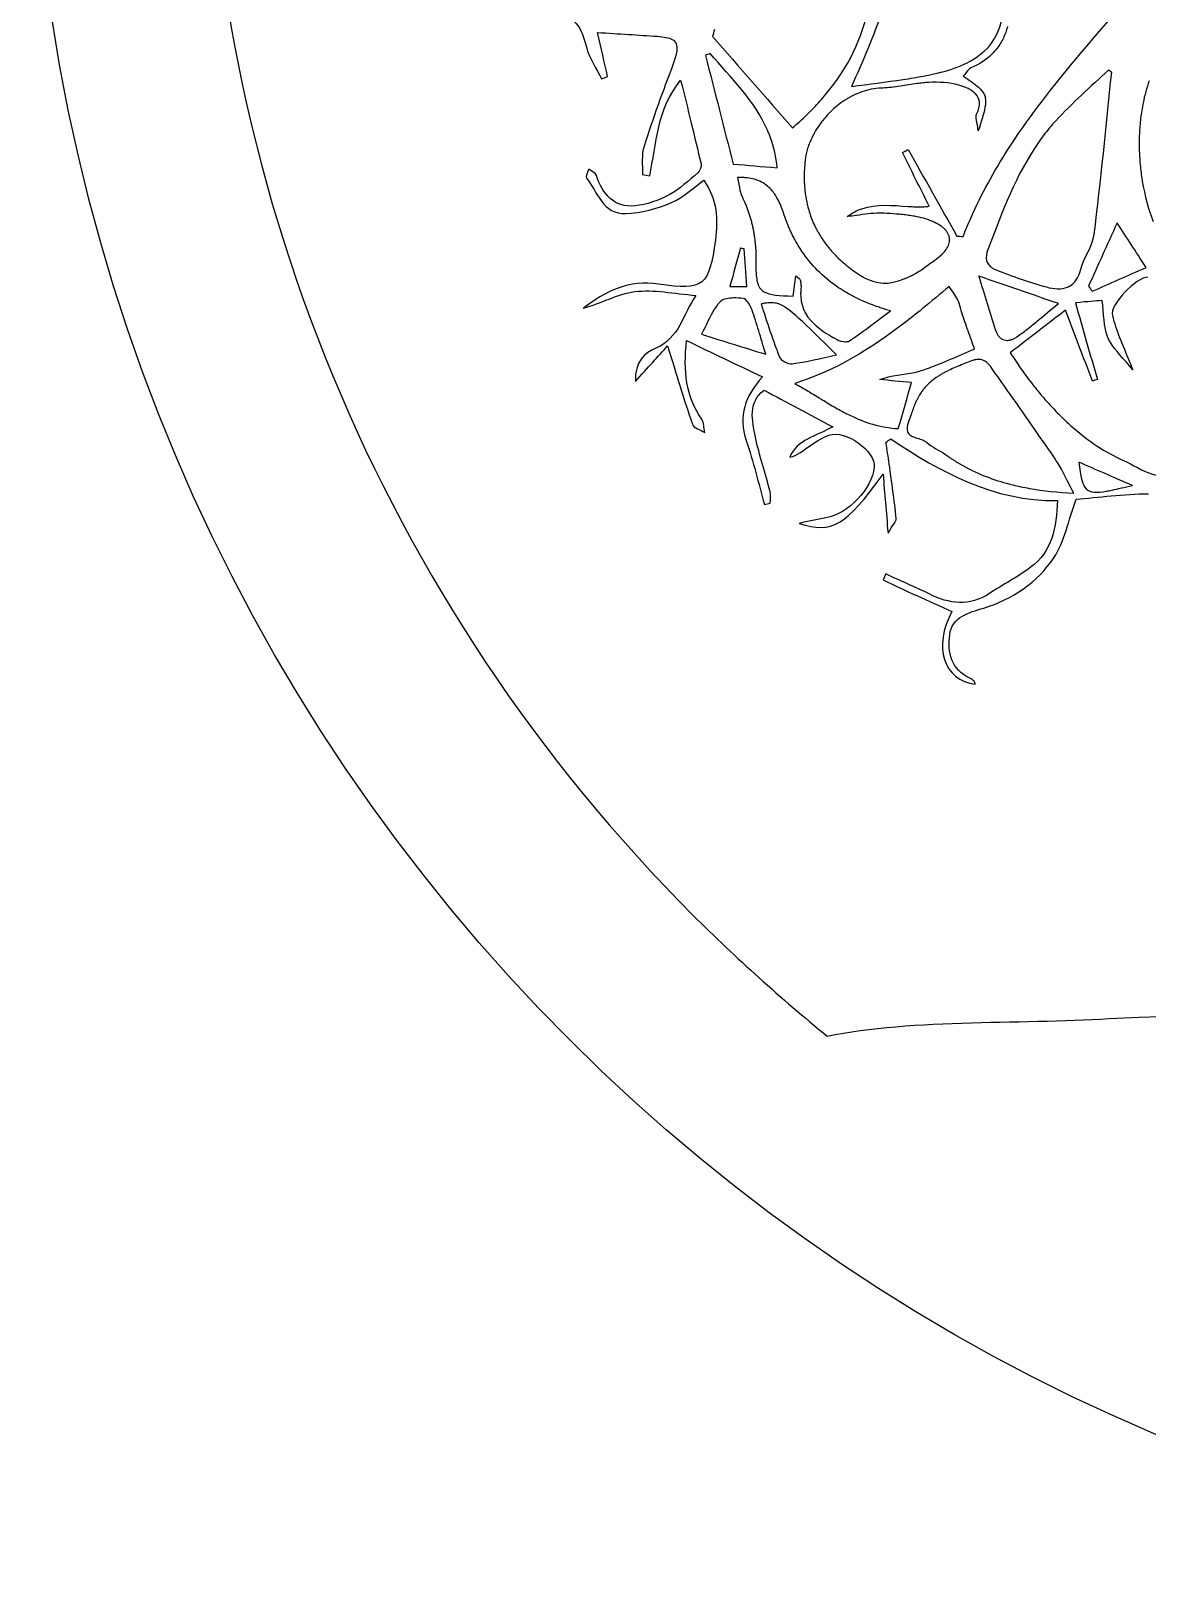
# Model space of a CAD drawing. Extents: x 0 to 430, y 0 to 430.
# Drawn here: x 0.1 to 130.6, y 0.1 to 180.9 of the extents above; entities that cross this region are included whole.
import ezdxf

# ---------------------------------------------------------------- set-up
doc = ezdxf.new("R2010")
doc.units = 0
doc.layers.add('Calque_1', color=7, linetype='CONTINUOUS')

msp = doc.modelspace()

# ---------------------------------------------------------------- linework, layer by layer
at = {"layer": 'Calque_1', "color": 7}
for points in [[(79.81391, 180.30995), (79.81391, 180.30943)], [(78.98605, 178.07966), (78.98605, 178.07915)], [(109.12265, 175.67662), (109.12265, 175.6761)], [(109.06213, 174.47072), (109.06161, 174.47072), (109.06161, 174.47124)], [(109.79129, 174.15498), (109.79077, 174.15498)], [(111.47755, 173.69276), (111.47755, 173.69224)], [(91.61422, 171.93578), (91.61422, 171.9363)], [(92.36198, 172.73625), (92.36198, 172.73677)], [(95.03508, 172.69104), (95.03457, 172.69104)], [(95.78387, 173.15872), (95.78335, 173.15872)], [(111.66048, 173.26385), (111.66048, 173.26333)], [(90.01173, 170.38136), (90.01225, 170.38136)], [(119.92774, 170.44499), (119.92722, 170.44447)], [(129.97157, 171.64591), (129.97157, 171.64539)], [(86.42384, 168.90451), (86.42384, 168.90503)], [(114.32955, 167.07537), (114.33007, 167.07588)], [(83.34497, 163.8123), (83.34463, 163.81225)], [(83.34463, 163.81225), (83.34463, 163.80925)], [(99.3315, 159.65107), (99.33098, 159.65107)], [(99.86532, 159.63657), (99.8648, 159.63657)], [(101.29314, 159.54357), (101.29262, 159.54357)], [(102.01144, 159.48047), (102.01092, 159.48047)], [(103.43254, 159.28567), (103.43203, 159.28567)], [(103.91985, 160.39576), (103.92037, 160.39576)], [(106.33521, 158.26091), (106.33469, 158.26091)], [(127.10062, 158.52527), (127.10062, 158.52427)], [(94.55245, 154.35574), (94.55297, 154.35574)], [(89.24977, 149.9654), (89.55363, 152.33734)], [(95.63611, 153.41057), (95.63663, 153.41057)], [(96.14047, 153.02145), (96.14099, 153.02145)], [(97.55227, 152.11194), (97.55279, 152.11194)], [(103.31057, 152.49175), (103.31109, 152.49175)], [(104.56786, 153.28241), (104.56838, 153.28241)], [(110.93106, 152.2905), (110.93106, 152.29)], [(112.57728, 153.20468), (112.5778, 153.20468)], [(81.84757, 151.09315), (81.84808, 151.09315), (83.82522, 151.09315)], [(107.45529, 151.08799), (107.45531, 151.08903)], [(121.30337, 151.00383), (121.30388, 151.00383)], [(80.7882, 149.3765), (80.78768, 149.3765)], [(82.26304, 149.74545), (82.26304, 149.74445)], [(86.64107, 149.1868), (86.64107, 149.1863)], [(99.42048, 148.60031), (99.41996, 148.60031)], [(94.36084, 144.87732), (94.36135, 144.87732)], [(113.57586, 144.98242), (113.57638, 144.98242)], [(114.24559, 144.78192), (114.2461, 144.78192)], [(114.61611, 144.82892), (114.61662, 144.82892)], [(95.32615, 144.62671), (95.32667, 144.62671)], [(103.43333, 141.0483), (103.43385, 141.0483)], [(110.91918, 142.55674), (110.91918, 142.55474)], [(110.91928, 142.55638), (110.91918, 142.55674)], [(110.9248, 142.55638), (110.92428, 142.55638)], [(92.28259, 138.06449), (92.2831, 138.06449)], [(95.13668, 136.40362), (95.13719, 136.40362)], [(103.01163, 136.12473), (103.01111, 136.12473)], [(103.40691, 133.46493), (103.40743, 133.46493)], [(104.86574, 132.85411), (104.86626, 132.85411)], [(107.84023, 130.88834), (107.84075, 130.88834)], [(115.85525, 127.68026), (115.85577, 127.68026)], [(85.87485, 125.59893), (86.5584, 125.76467)], [(100.06355, 117.48508), (99.73695, 116.78854)]]:
    msp.add_lwpolyline(points, dxfattribs=at)
for points in [[(79.53951, 178.29877)], [(126.07362, 176.37954)], [(127.10062, 158.5253)], [(83.07075, 155.5502)], [(110.93106, 152.29048)], [(82.26307, 149.74555)], [(86.64107, 149.18684)], [(122.64352, 130.54559)]]:
    msp.add_lwpolyline(points, close=True, dxfattribs=at)
for points in [[(215, 0.14453), (96.33861, 0.14454), (0.14456, 96.33859), (0.14455, 214.99998)], [(20.6313, 214.99866), (20.6313, 163.45904), (41.10945, 114.03041), (77.56064, 77.58638)], [(114.33007, 167.07588), (118.81333, 174.06129), (124.50661, 180.20929), (129.95134, 186.61164)], [(93.07253, 173.55377), (95.6083, 176.58355), (97.36839, 179.98343), (98.07171, 184.0446)], [(99.75688, 183.501), (99.16194, 181.95065), (98.59175, 180.38794), (97.96319, 178.84909)], [(109.48341, 177.1882), (111.96777, 178.41363), (113.63543, 180.36772), (113.76274, 183.62399)], [(63.10485, 182.57317), (64.35271, 181.61271), (64.69572, 180.47093), (65.06171, 179.08685)], [(80.03043, 181.11868), (79.95823, 180.84902), (79.88611, 180.5796), (79.81391, 180.30995)], [(114.28461, 181.44991), (114.16428, 180.97951), (114.00262, 180.53374), (113.80092, 180.11407)], [(65.06171, 179.08685), (65.40964, 177.77142), (66.23517, 176.58205), (66.85062, 175.33718)], [(67.54785, 175.62652), (67.17037, 177.27888), (66.7929, 178.93151), (66.3733, 180.76847)], [(66.3733, 180.76847), (68.90923, 180.6063), (71.12922, 180.46874), (73.34839, 180.32134)], [(73.34839, 180.32134), (75.74673, 180.16163), (76.10944, 179.47081), (75.22209, 177.10303)], [(79.81391, 180.30943), (82.93438, 176.74189), (86.05497, 173.17433), (89.16011, 169.6243)], [(113.80092, 180.11407), (113.59922, 179.69441), (113.35751, 179.30089), (113.07642, 178.93482)], [(79.53951, 178.29877), (79.35515, 178.22577), (79.17041, 178.15266), (78.98605, 178.07966)], [(78.98605, 178.07915), (80.07362, 173.81752), (81.16093, 169.55574), (82.22306, 165.3931)], [(86.2347, 169.35513), (84.72934, 172.77447), (82.01295, 175.46373), (79.53951, 178.29877)], [(97.96319, 178.84909), (97.35457, 177.35916), (96.68549, 175.89327), (96.05581, 174.44574)], [(108.78578, 176.87143), (109.02459, 176.97123), (109.25756, 177.0768), (109.48341, 177.1882)], [(112.46198, 178.23977), (111.79624, 177.58238), (110.976, 177.03894), (110.00994, 176.62075)], [(113.07642, 178.93482), (112.88902, 178.69077), (112.68393, 178.45893), (112.46198, 178.23977)], [(66.85062, 175.33718), (67.08312, 175.43368), (67.31562, 175.53002), (67.54785, 175.62652)], [(75.22209, 177.10303), (74.02813, 173.91727), (72.83743, 170.72659), (71.80457, 167.48722)], [(102.1035, 175.27359), (102.90035, 175.39257), (103.69282, 175.52259), (104.4801, 175.67305)], [(104.4801, 175.67305), (104.87375, 175.74825), (105.26631, 175.82838), (105.65729, 175.9149)], [(105.65729, 175.9149), (106.77614, 176.16249), (107.83067, 176.47239), (108.78578, 176.87143)], [(109.76189, 176.45383), (109.53215, 176.2439), (109.34771, 175.92439), (109.12265, 175.67662)], [(109.12265, 175.6761), (109.50912, 175.40792), (109.84739, 175.1736), (110.14068, 174.95987)], [(110.00994, 176.62075), (109.92014, 176.58195), (109.83847, 176.52385), (109.76189, 176.45383)], [(126.07362, 176.37951), (124.01692, 174.40827), (121.84958, 172.53929), (119.92774, 170.44499)], [(124.42049, 157.15849), (125.21265, 163.46218), (125.8048, 169.79099), (126.46894, 176.11082)], [(126.46894, 176.11082), (126.33737, 176.20052), (126.20519, 176.28984), (126.07362, 176.37954)], [(72.4668, 164.00529), (73.2584, 167.75086), (73.27865, 171.77784), (76.08537, 175.18402)], [(76.08537, 175.18402), (76.93824, 171.72534), (77.73313, 168.57567), (78.46675, 165.41207)], [(96.05581, 174.44574), (98.09176, 174.74793), (100.1114, 174.97614), (102.1035, 175.27359)], [(96.9962, 173.72819), (96.85577, 173.67469), (96.71739, 173.61734), (96.58072, 173.55714)], [(99.23586, 174.24806), (98.44683, 174.17666), (97.69821, 173.99564), (96.9962, 173.72819)], [(99.71438, 174.27746), (99.55352, 174.27246), (99.39353, 174.26226), (99.23586, 174.24806)], [(101.7308, 174.48778), (101.05981, 174.38512), (100.38819, 174.29941), (99.71438, 174.27746)], [(103.74411, 174.80043), (103.07237, 174.71033), (102.40178, 174.59049), (101.7308, 174.48778)], [(104.4159, 174.87893), (104.19181, 174.85723), (103.96785, 174.83043), (103.74411, 174.80043)], [(105.08976, 174.92703), (104.86519, 174.91703), (104.63999, 174.90063), (104.4159, 174.87893)], [(108.59291, 174.61852), (107.48006, 174.92535), (106.24746, 174.97823), (105.08976, 174.92703)], [(109.06161, 174.47124), (108.9081, 174.52584), (108.75189, 174.57471), (108.59291, 174.61852)], [(109.55564, 174.27125), (109.39551, 174.34505), (109.22988, 174.41107), (109.06213, 174.47072)], [(109.79077, 174.15498), (109.71417, 174.19578), (109.63571, 174.23438), (109.55564, 174.27125)], [(110.2233, 173.88419), (110.08989, 173.98319), (109.94443, 174.07336), (109.79129, 174.15498)], [(110.14068, 174.95987), (110.28733, 174.85299), (110.42274, 174.75139), (110.54737, 174.65342)], [(110.41399, 173.72865), (110.35369, 173.78295), (110.29006, 173.83467), (110.2233, 173.88419)], [(110.584, 173.55863), (110.5312, 173.61793), (110.47429, 173.67437), (110.41399, 173.72865)], [(110.54737, 174.65342), (110.79663, 174.4575), (111.00274, 174.27594), (111.16904, 174.09687)], [(111.16904, 174.09687), (111.29363, 173.96268), (111.3962, 173.82981), (111.47755, 173.69276)], [(111.47755, 173.69224), (111.55885, 173.55522), (111.61954, 173.41428), (111.66048, 173.26385)], [(130.84439, 175.11185), (130.54862, 174.28266), (130.31322, 173.41961), (130.13332, 172.53578)], [(90.83029, 171.15133), (91.09738, 171.41039), (91.3589, 171.67171), (91.61422, 171.93578)], [(91.61422, 171.9363), (91.86946, 172.20028), (92.11892, 172.46681), (92.36198, 172.73625)], [(92.36198, 172.73677), (92.60512, 173.0063), (92.842, 173.27834), (93.07253, 173.55377)], [(95.03457, 172.69104), (94.43133, 172.27523), (93.88036, 171.79711), (93.38764, 171.2808)], [(95.40302, 172.93289), (95.27821, 172.85489), (95.15575, 172.77422), (95.03508, 172.69104)], [(95.78335, 173.15872), (95.65463, 173.08632), (95.5277, 173.01082), (95.40302, 172.93289)], [(96.1761, 173.36697), (96.04329, 173.30047), (95.91273, 173.23116), (95.78387, 173.15872)], [(96.58072, 173.55714), (96.44391, 173.49684), (96.30905, 173.43356), (96.1761, 173.36697)], [(110.6724, 171.23371), (111.21215, 172.28254), (111.05951, 173.02506), (110.584, 173.55863)], [(111.71678, 172.94162), (111.75688, 172.50186), (111.66708, 171.9711), (111.47339, 171.25025)], [(111.66048, 173.26333), (111.68768, 173.16309), (111.70638, 173.05872), (111.71678, 172.94862)], [(111.71678, 172.94862), (111.717, 172.94662), (111.71657, 172.94362), (111.71678, 172.94162)], [(130.13332, 172.53578), (130.07332, 172.24122), (130.01933, 171.94453), (129.97157, 171.64591)], [(89.16011, 169.6243), (89.44937, 169.87453), (89.73339, 170.12697), (90.01173, 170.38136)], [(90.01225, 170.38136), (90.2906, 170.63574), (90.56328, 170.89237), (90.83029, 171.15133)], [(92.31949, 169.9801), (91.84437, 169.30518), (91.46019, 168.60245), (91.1764, 167.91356)], [(93.38764, 171.2808), (92.99338, 170.86766), (92.63623, 170.43004), (92.31949, 169.9801)], [(110.87032, 169.25399), (110.74833, 170.30416), (110.49132, 170.88147), (110.6724, 171.23371)], [(111.47339, 171.25025), (111.32735, 170.7068), (111.12245, 170.0556), (110.87032, 169.25399)], [(119.92722, 170.44447), (119.68177, 170.17698), (119.44397, 169.90529), (119.21357, 169.62953)], [(129.84651, 170.74519), (129.77471, 170.14165), (129.72616, 169.53338), (129.69975, 168.92359)], [(129.97157, 171.64539), (129.92387, 171.34693), (129.88237, 171.0467), (129.84651, 170.74519)], [(86.42384, 168.90503), (86.36314, 169.05653), (86.30015, 169.20647), (86.2347, 169.35513)], [(86.59902, 168.44614), (86.54322, 168.60046), (86.48453, 168.75316), (86.42384, 168.90451)], [(87.35867, 164.95333), (87.25671, 166.20867), (86.98974, 167.36482), (86.59902, 168.44614)], [(119.21357, 169.62953), (118.75232, 169.0775), (118.3205, 168.50957), (117.91339, 167.92783)], [(129.69975, 168.92359), (129.68655, 168.61878), (129.67885, 168.31327), (129.67655, 168.0084)], [(71.80457, 167.48722), (71.47661, 166.4584), (71.65769, 165.26739), (71.60599, 164.15078)], [(90.74594, 166.56636), (90.69764, 166.34892), (90.66144, 166.13593), (90.63742, 165.92918)], [(91.1764, 167.91356), (90.98721, 167.4543), (90.84258, 167.00123), (90.74594, 166.56636)], [(102.00989, 166.72346), (102.22886, 166.84974), (102.44748, 166.97622), (102.66618, 167.10277)], [(105.14251, 160.45046), (104.05687, 162.62434), (103.03346, 164.67373), (102.00989, 166.72346)], [(102.66618, 167.10277), (104.5667, 163.72584), (106.46713, 160.34957), (108.36764, 156.97264)], [(109.98925, 159.0707), (111.22917, 161.88459), (112.69943, 164.5354), (114.32955, 167.07537)], [(117.91339, 167.92783), (115.26794, 164.14762), (113.67842, 159.7891), (112.00936, 155.47949)], [(129.67655, 168.0084), (129.66955, 167.0938), (129.71035, 166.18163), (129.79489, 165.28454)], [(65.34673, 164.79291), (65.24142, 164.43519), (64.92987, 163.90902), (65.06308, 163.74576)], [(66.23298, 164.05779), (66.12958, 164.3671), (65.65145, 164.55088), (65.34673, 164.79291)], [(78.46675, 165.41207), (78.53925, 165.1003), (78.3412, 164.57878), (78.08955, 164.36464)], [(82.22306, 165.3931), (83.94861, 165.24516), (85.54071, 165.10919), (87.35867, 164.95333)], [(90.63742, 165.92918), (90.47578, 164.53962), (90.47636, 163.19968), (90.65192, 161.91857)], [(129.79489, 165.28454), (129.85119, 164.68648), (129.92704, 164.0954), (130.02071, 163.51514)], [(65.06308, 163.74576), (66.38834, 162.12101), (67.02021, 159.49944), (69.67129, 159.60665)], [(70.75175, 160.50694), (68.28666, 160.29036), (66.9696, 161.85764), (66.23298, 164.05779)], [(71.60599, 164.15078), (71.89293, 164.10208), (72.17986, 164.05368), (72.4668, 164.00529)], [(78.08955, 164.36464), (77.0173, 163.45149), (75.96556, 162.45193), (74.73794, 161.80158)], [(75.01996, 160.88953), (76.38133, 161.45127), (77.51157, 162.5728), (78.80976, 163.49251)], [(78.80976, 163.49251), (80.3555, 161.15562), (80.47229, 158.94564), (80.14761, 156.52015)], [(83.34463, 163.80925), (83.15091, 163.81525), (82.94922, 163.81225), (82.7395, 163.80125)], [(82.7395, 163.80125), (82.85729, 163.27754), (82.91243, 162.79019), (83.0108, 162.34914)], [(83.90359, 163.772), (83.72513, 163.7933), (83.53866, 163.8067), (83.34497, 163.8123)], [(85.32108, 163.38753), (84.90855, 163.57574), (84.43947, 163.70813), (83.90359, 163.772)], [(86.69515, 162.36745), (86.32104, 162.78657), (85.87115, 163.13662), (85.32108, 163.38753)], [(130.02071, 163.51514), (130.02771, 163.47114), (130.03671, 163.42824), (130.04401, 163.3844)], [(130.04401, 163.3844), (130.32586, 161.6925), (130.75907, 160.09529), (131.31318, 158.69528)], [(74.73794, 161.80158), (73.51552, 161.15372), (72.11476, 160.62699), (70.75175, 160.50694)], [(83.0108, 162.34914), (83.0305, 162.26094), (83.052, 162.17468), (83.0759, 162.09025)], [(83.0759, 162.09025), (83.0998, 162.00585), (83.1266, 161.92372), (83.1565, 161.84323)], [(83.1565, 161.84323), (83.1864, 161.76273), (83.2192, 161.68451), (83.25675, 161.6081)], [(83.25675, 161.6081), (83.40877, 161.29901), (83.5493, 160.98831), (83.67792, 160.67586)], [(87.41966, 161.32047), (87.21372, 161.69969), (86.97571, 162.0531), (86.69515, 162.36745)], [(87.79173, 160.53137), (87.67985, 160.8036), (87.55697, 161.06766), (87.41966, 161.32047)], [(90.65192, 161.91857), (90.71042, 161.49153), (90.78816, 161.07073), (90.88601, 160.65716)], [(69.67129, 159.60665), (71.47634, 159.67965), (73.33827, 160.19598), (75.01996, 160.88953)], [(83.67792, 160.67586), (83.74222, 160.51963), (83.80322, 160.36326), (83.86188, 160.20612)], [(83.86188, 160.20612), (83.92048, 160.04915), (83.97673, 159.89169), (84.02983, 159.73379)], [(84.02983, 159.73379), (84.1362, 159.41751), (84.23151, 159.09961), (84.31664, 158.77933)], [(88.09714, 159.69524), (88.00454, 159.97916), (87.90353, 160.2593), (87.79173, 160.53137)], [(88.48936, 158.59714), (88.35028, 158.9539), (88.21952, 159.31987), (88.09714, 159.69524)], [(90.88601, 160.65716), (90.91861, 160.51929), (90.95331, 160.38263), (90.9904, 160.24632)], [(90.9904, 160.24632), (91.0645, 159.97369), (91.14791, 159.70437), (91.23999, 159.4381)], [(91.23999, 159.4381), (91.42417, 158.90552), (91.64424, 158.38603), (91.90197, 157.88007)], [(95.56532, 159.25835), (96.02557, 159.61006), (96.49661, 159.87279), (96.97609, 160.06707)], [(96.64226, 159.38908), (96.28289, 159.34018), (95.92385, 159.29358), (95.56532, 159.25835)], [(99.33098, 159.65107), (98.43996, 159.64707), (97.5405, 159.51118), (96.64226, 159.38908)], [(96.97609, 160.06707), (97.07199, 160.10597), (97.16837, 160.14207), (97.26496, 160.17558)], [(97.26496, 160.17558), (99.00356, 160.77938), (100.84701, 160.54864), (102.6915, 160.43966)], [(99.8648, 159.63657), (99.68728, 159.64737), (99.50974, 159.65187), (99.3315, 159.65107)], [(101.29262, 159.54357), (100.81375, 159.58027), (100.33583, 159.60797), (99.86532, 159.63657)], [(102.01092, 159.48047), (101.77195, 159.50457), (101.53249, 159.52517), (101.29314, 159.54357)], [(102.72612, 159.39677), (102.48901, 159.42887), (102.25058, 159.45647), (102.01144, 159.48047)], [(102.6915, 160.43966), (102.89644, 160.42746), (103.1011, 160.41686), (103.30593, 160.40916)], [(103.43203, 159.28567), (103.19858, 159.32827), (102.96324, 159.36477), (102.72612, 159.39677)], [(103.30593, 160.40916), (103.51077, 160.40116), (103.71541, 160.39646), (103.91985, 160.39576)], [(105.4505, 158.71205), (104.8128, 158.97777), (104.13289, 159.15804), (103.43254, 159.28567)], [(103.92037, 160.39576), (104.12464, 160.39576), (104.32914, 160.39876), (104.53273, 160.40656)], [(104.53273, 160.40656), (104.7365, 160.41556), (104.93971, 160.42956), (105.14251, 160.45046)], [(84.31664, 158.77933), (84.35914, 158.61928), (84.39904, 158.45884), (84.43653, 158.29771)], [(84.43653, 158.29771), (84.47403, 158.13645), (84.50893, 157.97481), (84.54143, 157.81246)], [(84.54143, 157.81246), (84.57393, 157.65025), (84.60373, 157.48798), (84.63133, 157.32465)], [(84.63133, 157.32465), (84.65893, 157.16148), (84.68433, 156.99752), (84.70733, 156.83319)], [(88.70433, 158.069), (88.63063, 158.24278), (88.5589, 158.41876), (88.48936, 158.59714)], [(88.93171, 157.55428), (88.85381, 157.72351), (88.77807, 157.8952), (88.70433, 158.069)], [(89.17201, 157.05356), (89.08981, 157.21829), (89.00966, 157.38503), (88.93171, 157.55428)], [(91.90197, 157.88007), (91.96637, 157.75357), (92.03335, 157.62808), (92.10247, 157.50333)], [(92.10247, 157.50333), (92.30989, 157.12892), (92.53799, 156.76255), (92.78822, 156.40417)], [(105.92386, 158.49398), (105.77647, 158.56918), (105.61873, 158.64197), (105.4505, 158.71205)], [(106.33469, 158.26091), (106.20798, 158.34091), (106.07126, 158.41874), (105.92386, 158.49398)], [(106.68402, 158.01443), (106.57797, 158.09863), (106.46177, 158.18098), (106.33521, 158.26091)], [(106.97186, 157.75553), (106.88606, 157.84373), (106.79018, 157.93013), (106.68402, 158.01443)], [(107.0933, 157.62221), (107.0555, 157.66721), (107.0147, 157.71141), (106.97186, 157.75553)], [(107.28967, 157.34675), (107.23427, 157.44005), (107.16889, 157.53222), (107.0933, 157.62221)], [(107.36507, 157.2062), (107.34237, 157.2536), (107.31737, 157.3001), (107.28967, 157.34675)], [(109.10351, 156.92974), (109.24352, 157.29196), (109.3874, 157.65137), (109.53501, 158.00821)], [(109.53501, 158.00821), (109.68262, 158.36503), (109.83431, 158.71909), (109.98925, 159.0707)], [(127.10062, 158.52427), (125.91896, 155.90513), (124.84135, 153.51592), (123.76335, 151.12626)], [(130.49421, 153.30701), (129.22474, 155.25937), (128.24097, 156.77119), (127.10062, 158.5253)], [(80.14761, 156.52015), (79.43697, 151.21084), (78.79362, 150.55038), (73.49884, 151.35167)], [(83.07075, 155.55025), (82.67468, 154.10681), (82.27838, 152.66348), (81.84757, 151.09315)], [(83.52447, 155.4805), (83.37321, 155.5038), (83.22202, 155.527), (83.07075, 155.5502)], [(84.70733, 156.83319), (84.73033, 156.66854), (84.75093, 156.50349), (84.76933, 156.33762)], [(84.76933, 156.33762), (84.78773, 156.17192), (84.80393, 156.00592), (84.81793, 155.83894)], [(84.81793, 155.83894), (84.87393, 155.17097), (84.89503, 154.4929), (84.88563, 153.80342)], [(89.4247, 156.56675), (89.3384, 156.72688), (89.25411, 156.88899), (89.17201, 157.05356)], [(89.96886, 155.63142), (89.77897, 155.93429), (89.59753, 156.24624), (89.4247, 156.56675)], [(90.2598, 155.18391), (90.1606, 155.33099), (90.0638, 155.48), (89.96886, 155.63142)], [(92.78822, 156.40417), (93.03836, 156.04593), (93.31032, 155.69567), (93.60419, 155.35412)], [(107.11241, 155.39391), (107.25755, 155.60225), (107.36413, 155.81016), (107.43177, 156.01558)], [(107.42557, 157.06357), (107.40797, 157.11147), (107.38767, 157.15897), (107.36507, 157.2062)], [(107.47107, 156.91836), (107.45837, 156.96706), (107.44327, 157.01556), (107.42557, 157.06357)], [(107.43177, 156.01558), (107.46557, 156.11829), (107.48987, 156.22068), (107.50407, 156.32202)], [(107.50157, 156.7716), (107.49357, 156.8209), (107.48377, 156.8697), (107.47107, 156.91836)], [(107.51707, 156.62277), (107.51407, 156.67257), (107.50907, 156.72237), (107.50157, 156.7716)], [(107.50407, 156.32202), (107.51107, 156.37252), (107.51587, 156.4228), (107.51807, 156.47291)], [(107.51807, 156.47291), (107.52007, 156.52321), (107.52007, 156.573), (107.51707, 156.62277)], [(108.36764, 156.97264), (108.613, 156.95834), (108.85815, 156.94404), (109.10351, 156.92974)], [(122.84126, 153.08793), (123.20123, 154.48979), (124.24461, 155.75908), (124.42049, 157.15849)], [(83.82522, 151.09315), (83.71964, 152.63067), (83.62239, 154.05567), (83.52447, 155.4805)], [(84.88563, 153.80342), (84.87403, 152.95022), (84.90103, 152.28741), (85.00759, 151.772)], [(94.32363, 151.09009), (92.70273, 152.20999), (91.35129, 153.56609), (90.2598, 155.18391)], [(93.60419, 155.35412), (93.89806, 155.0126), (94.21392, 154.67983), (94.55245, 154.35574)], [(94.55297, 154.35574), (94.77858, 154.13976), (95.01411, 153.92759), (95.2599, 153.7196)], [(95.2599, 153.7196), (95.38285, 153.61557), (95.50806, 153.51257), (95.63611, 153.41057)], [(104.56838, 153.28241), (104.97522, 153.56932), (105.37498, 153.86917), (105.78432, 154.15058)], [(105.78432, 154.15058), (106.37803, 154.55854), (106.8221, 154.97727), (107.11241, 155.39391)], [(112.00936, 155.47949), (111.59841, 154.41798), (111.78713, 153.66252), (112.57728, 153.20468)], [(73.49884, 151.35167), (70.05068, 151.87348), (67.30632, 150.56105), (64.72909, 148.53701)], [(89.55363, 152.33734), (89.90156, 152.03026), (90.05382, 151.962), (90.06832, 151.87175)], [(95.63663, 153.41057), (95.80827, 153.27389), (95.97575, 153.144), (96.14047, 153.02145)], [(96.14099, 153.02145), (96.4703, 152.77647), (96.78704, 152.55956), (97.09545, 152.37187)], [(97.09545, 152.37187), (97.24971, 152.27797), (97.40155, 152.19134), (97.55227, 152.11194)], [(97.55279, 152.11194), (99.05988, 151.31809), (100.41824, 151.25186), (102.19178, 151.96777)], [(102.19178, 151.96777), (102.36916, 152.03937), (102.55072, 152.11869), (102.73697, 152.206)], [(102.73697, 152.206), (102.92321, 152.2933), (103.11433, 152.38862), (103.31057, 152.49175)], [(103.31109, 152.49175), (103.4202, 152.54905), (103.52813, 152.6092), (103.63459, 152.67159)], [(103.63459, 152.67159), (103.9541, 152.85884), (104.26299, 153.06735), (104.56786, 153.28241)], [(120.22972, 149.08603), (117.01434, 150.19416), (114.22468, 151.15526), (110.93106, 152.29048)], [(110.93106, 152.29), (111.60751, 150.08903), (112.20795, 148.06875), (112.85239, 146.06194)], [(112.5778, 153.20468), (112.69058, 153.13938), (112.81571, 153.08017), (112.95297, 153.02694)], [(112.95297, 153.02694), (114.88192, 152.27899), (116.83315, 151.55622), (118.82858, 151.02293)], [(121.55813, 151.12887), (122.13407, 151.46069), (122.58169, 152.07693), (122.84126, 153.08793)], [(124.18245, 150.51647), (126.22875, 151.42113), (128.27531, 152.3263), (130.49421, 153.30701)], [(130.70453, 152.17681), (130.04149, 152.17281), (128.92016, 151.37589), (128.00495, 150.41569)], [(64.72909, 148.53701), (66.76418, 149.09464), (68.69204, 150.21727), (70.73014, 150.47736)], [(70.73014, 150.47736), (72.94329, 150.75985), (75.2593, 150.23971), (77.87291, 150.04389)], [(85.00759, 151.772), (85.03419, 151.64317), (85.06589, 151.52393), (85.10319, 151.41285)], [(85.10319, 151.41285), (85.14049, 151.3016), (85.18309, 151.1991), (85.23238, 151.10435)], [(85.23238, 151.10435), (85.25698, 151.05705), (85.28308, 151.01185), (85.31098, 150.96843)], [(85.31098, 150.96843), (85.33878, 150.92513), (85.36868, 150.88413), (85.39988, 150.84442)], [(85.39988, 150.84442), (85.43108, 150.80472), (85.46388, 150.76682), (85.49858, 150.73073)], [(85.49858, 150.73073), (85.60286, 150.62207), (85.72424, 150.52851), (85.86341, 150.44858)], [(85.86341, 150.44858), (86.51353, 150.07539), (87.5678, 149.99053), (89.24977, 149.9654)], [(90.06832, 151.87175), (90.09492, 151.70588), (90.12302, 151.53729), (90.14012, 151.3684)], [(90.11162, 150.29199), (90.11062, 150.19459), (90.11148, 150.09863), (90.11562, 150.00465)], [(90.14362, 150.84182), (90.12432, 150.65256), (90.11372, 150.46931), (90.11162, 150.29199)], [(90.14012, 151.3684), (90.14912, 151.2839), (90.15412, 151.19963), (90.15562, 151.11573)], [(90.14462, 150.85372), (90.14409, 150.84972), (90.14412, 150.84572), (90.14362, 150.84182)], [(90.14562, 150.86612), (90.14509, 150.86212), (90.14511, 150.85812), (90.14462, 150.85372)], [(90.15562, 151.11573), (90.15762, 151.03183), (90.15462, 150.94864), (90.14562, 150.86612)], [(95.23417, 150.50253), (94.92158, 150.69073), (94.61833, 150.88646), (94.32363, 151.09009)], [(95.71011, 150.22606), (95.54931, 150.31636), (95.39047, 150.40842), (95.23417, 150.50253)], [(96.19897, 149.96095), (96.03367, 150.04745), (95.8709, 150.13576), (95.71011, 150.22606)], [(107.45531, 151.08903), (106.41248, 150.19804), (105.37261, 149.32026), (104.32526, 148.46798)], [(108.48106, 149.51237), (108.20916, 150.06615), (107.80868, 150.55663), (107.45529, 151.08799)], [(118.82858, 151.02293), (119.74978, 150.77658), (120.60478, 150.71493), (121.30337, 151.00383)], [(121.30388, 151.00383), (121.39108, 151.03993), (121.476, 151.08153), (121.55813, 151.12887)], [(123.76335, 151.12626), (123.90313, 150.92308), (124.04267, 150.71994), (124.18245, 150.51647)], [(128.00495, 150.41569), (127.08988, 149.45554), (126.3807, 148.33257), (126.54303, 147.67683)], [(77.87291, 150.04389), (76.29599, 147.80054), (75.97103, 145.05345), (73.18646, 143.88214)], [(80.05287, 148.4562), (79.48287, 147.56586), (79.06814, 146.51056), (78.52067, 145.50033)], [(80.35208, 148.88615), (80.24716, 148.74799), (80.14782, 148.6045), (80.05287, 148.4562)], [(80.42388, 148.97605), (80.40008, 148.94595), (80.37528, 148.91675), (80.35208, 148.88615)], [(80.68536, 149.283), (80.59386, 149.1848), (80.50756, 149.08165), (80.42388, 148.97605)], [(80.78768, 149.3765), (80.75078, 149.3475), (80.71638, 149.3162), (80.68536, 149.283)], [(82.26304, 149.74445), (81.68431, 149.73175), (81.12206, 149.63862), (80.7882, 149.3765)], [(83.3798, 149.69025), (83.04213, 149.72695), (82.64889, 149.75405), (82.26307, 149.74555)], [(84.42832, 148.32341), (84.23739, 148.8589), (83.78272, 149.64649), (83.3798, 149.69025)], [(85.20915, 145.90702), (84.95466, 146.75316), (84.7065, 147.54344), (84.42832, 148.32341)], [(85.90675, 149.1202), (85.77264, 149.1014), (85.63122, 149.0798), (85.48042, 149.0566)], [(85.48042, 149.0566), (85.83765, 148.00057), (86.17641, 146.94856), (86.52738, 145.90692)], [(86.64107, 149.1863), (86.41387, 149.1833), (86.1748, 149.1578), (85.90675, 149.1202)], [(86.97542, 149.17184), (86.86567, 149.18344), (86.75455, 149.18814), (86.64107, 149.18684)], [(87.30511, 149.11344), (87.19463, 149.14124), (87.08534, 149.16004), (86.97542, 149.17184)], [(87.64256, 149.00234), (87.52721, 149.04904), (87.41559, 149.08564), (87.30511, 149.11344)], [(94.31502, 143.07816), (90.30143, 147.0467), (88.79611, 148.53482), (87.64256, 149.00234)], [(90.11562, 150.00465), (90.14102, 149.3683), (90.27761, 148.80993), (90.50009, 148.31174)], [(90.50009, 148.31174), (90.56359, 148.16942), (90.63395, 148.03218), (90.71093, 147.89936)], [(98.84894, 148.8003), (97.90856, 149.14204), (97.02548, 149.52825), (96.19897, 149.96095)], [(99.41996, 148.60031), (99.22728, 148.66511), (99.03701, 148.73196), (98.84894, 148.8003)], [(100.00494, 148.41118), (99.80781, 148.47248), (99.613, 148.53556), (99.42048, 148.60031)], [(100.60387, 148.23238), (100.40195, 148.29028), (100.20223, 148.34982), (100.00494, 148.41118)], [(104.32526, 148.46798), (103.62703, 147.89984), (102.92549, 147.34282), (102.21738, 146.80039)], [(108.55966, 149.33357), (108.53576, 149.39427), (108.50976, 149.45387), (108.48106, 149.51237)], [(108.62526, 149.1491), (108.60506, 149.2115), (108.58346, 149.27295), (108.55966, 149.33357)], [(108.94204, 147.99671), (108.81238, 148.37144), (108.74672, 148.77397), (108.62526, 149.1491)], [(121.05654, 148.30159), (119.10762, 146.80182), (116.99314, 145.17435), (114.59234, 143.32671)], [(117.77457, 147.04945), (118.56511, 147.70194), (119.3681, 148.38608), (120.22972, 149.08603)], [(124.23206, 140.0251), (123.15926, 142.82088), (122.08666, 145.61657), (121.05654, 148.30159)], [(125.34155, 149.44829), (124.56362, 149.38269), (123.71492, 149.31137), (122.21978, 149.18527)], [(122.21978, 149.18527), (123.12791, 146.0113), (123.95793, 143.10967), (124.7881, 140.20804)], [(126.05055, 145.05684), (125.50184, 146.3742), (125.55709, 147.94308), (125.34155, 149.44829)], [(102.21738, 146.80039), (98.3229, 143.81719), (94.23162, 141.27507), (89.41971, 139.74139)], [(90.71093, 147.89936), (91.32681, 146.83659), (92.35372, 146.06448), (93.49164, 145.3786)], [(96.99685, 145.54469), (98.16135, 146.37669), (99.32025, 147.27779), (100.60387, 148.23238)], [(109.68566, 145.88211), (109.43517, 146.58608), (109.18617, 147.29046), (108.94204, 147.99671)], [(116.59221, 146.09656), (116.98707, 146.40488), (117.37928, 146.7232), (117.77457, 147.04945)], [(126.54303, 147.67683), (126.96547, 145.97235), (127.71703, 144.34951), (128.55583, 142.27044)], [(78.54525, 135.55851), (76.68984, 138.24271), (76.39172, 141.20257), (76.77604, 144.75315)], [(76.77604, 144.75315), (79.77861, 143.31876), (82.57057, 141.985), (85.63851, 140.51942)], [(78.52067, 145.50033), (81.12826, 144.68674), (83.40442, 143.97639), (86.02925, 143.15731)], [(86.02925, 143.15731), (85.7244, 144.15908), (85.46364, 145.06089), (85.20915, 145.90702)], [(86.52738, 145.90692), (86.70289, 145.38612), (86.8817, 144.86835), (87.06688, 144.35353)], [(93.49164, 145.3786), (93.77608, 145.20715), (94.06727, 145.04118), (94.36084, 144.87732)], [(94.36135, 144.87732), (94.6139, 144.73638), (94.99589, 144.63247), (95.32615, 144.62671)], [(95.51684, 144.63571), (95.63778, 144.65031), (95.74476, 144.68261), (95.82586, 144.73646)], [(95.82586, 144.73646), (96.22004, 144.99769), (96.6088, 145.26746), (96.99685, 145.54469)], [(110.43807, 143.7706), (110.18792, 144.47481), (109.93615, 145.17813), (109.68566, 145.88211)], [(112.85239, 146.06194), (112.93629, 145.80064), (113.04106, 145.58146), (113.16297, 145.40205)], [(113.16297, 145.40205), (113.24427, 145.28243), (113.33329, 145.18048), (113.42858, 145.09611)], [(113.42858, 145.09611), (113.47618, 145.05391), (113.52518, 145.01601), (113.57586, 144.98242)], [(113.57638, 144.98242), (113.77911, 144.84827), (114.00517, 144.78279), (114.24559, 144.78192)], [(114.2461, 144.78192), (114.3061, 144.78173), (114.36742, 144.78492), (114.42904, 144.79332)], [(114.42904, 144.79332), (114.49064, 144.80132), (114.55313, 144.81312), (114.61611, 144.82892)], [(114.61662, 144.82892), (114.67962, 144.84482), (114.74377, 144.86432), (114.80783, 144.88782)], [(114.80783, 144.88782), (114.87193, 144.91142), (114.93676, 144.93932), (115.00161, 144.97052)], [(115.00161, 144.97052), (115.06651, 145.00172), (115.13211, 145.03662), (115.19747, 145.07542)], [(115.19747, 145.07542), (115.26287, 145.11422), (115.32826, 145.15732), (115.39384, 145.20359)], [(115.39384, 145.20359), (115.59683, 145.34675), (115.79793, 145.49286), (115.99742, 145.64179)], [(115.99742, 145.64179), (116.1968, 145.79062), (116.3949, 145.94249), (116.59221, 146.09656)], [(126.15442, 144.8279), (126.11732, 144.9033), (126.08272, 144.97953), (126.05055, 145.05684)], [(126.27276, 144.60414), (126.23116, 144.67814), (126.19146, 144.75244), (126.15442, 144.8279)], [(73.18646, 143.88214), (71.87323, 143.32969), (70.70526, 142.29295), (70.79496, 139.97739)], [(70.79496, 139.97739), (72.26164, 141.59858), (73.4589, 142.92194), (74.56343, 144.14302)], [(74.56343, 144.14302), (75.59848, 140.80467), (76.45874, 137.8716), (77.45605, 134.98558)], [(87.06688, 144.35353), (87.2521, 143.83852), (87.44377, 143.32724), (87.64618, 142.81977)], [(89.10862, 142.05237), (90.78537, 142.26983), (92.43611, 142.68983), (94.31502, 143.07816)], [(95.32667, 144.62671), (95.39257, 144.62671), (95.45653, 144.62971), (95.51684, 144.63571)], [(104.80637, 141.45706), (106.71785, 142.1151), (108.55995, 143.00175), (110.43807, 143.7706)], [(114.59234, 143.32671), (115.21169, 142.45027), (115.84681, 141.47261), (116.54467, 140.51604)], [(128.91963, 141.35061), (127.86908, 142.66115), (126.85506, 143.56899), (126.27276, 144.60414)], [(87.64618, 142.81977), (87.80702, 142.41641), (88.64443, 141.99252), (89.10862, 142.05237)], [(99.35761, 140.19925), (100.73689, 140.7611), (102.13727, 140.76364), (103.43333, 141.0483)], [(103.43385, 141.0483), (103.61887, 141.089), (103.80172, 141.1352), (103.98213, 141.18988)], [(103.98213, 141.18988), (104.25836, 141.27358), (104.53327, 141.36305), (104.80637, 141.45706)], [(107.06827, 141.10012), (106.94011, 141.03352), (106.81301, 140.96478), (106.68793, 140.89393)], [(107.45739, 141.29496), (107.32659, 141.23186), (107.19643, 141.16674), (107.06827, 141.10012)], [(108.25579, 141.65669), (107.98598, 141.54062), (107.71927, 141.42119), (107.45739, 141.29496)], [(109.89755, 142.3295), (109.34727, 142.1058), (108.79542, 141.88879), (108.25579, 141.65669)], [(110.55074, 142.52434), (110.35253, 142.49014), (110.1358, 142.42624), (109.89755, 142.3295)], [(110.57294, 142.52734), (110.56594, 142.52734), (110.55814, 142.52742), (110.55074, 142.52434)], [(110.91918, 142.55474), (110.81014, 142.55774), (110.69481, 142.54674), (110.57294, 142.52734)], [(110.92428, 142.55638), (110.92228, 142.55644), (110.92128, 142.55636), (110.91928, 142.55638)], [(111.825, 142.22875), (111.56636, 142.43015), (111.27664, 142.54842), (110.9248, 142.55638)], [(112.42445, 141.56676), (112.23417, 141.83521), (112.04054, 142.0609), (111.825, 142.22875)], [(116.23507, 136.16347), (114.97148, 137.96933), (113.69925, 139.76889), (112.42445, 141.56676)], [(128.55583, 142.27044), (128.67551, 141.97376), (128.79709, 141.66743), (128.91963, 141.35061)], [(85.63851, 140.51942), (83.61792, 138.30343), (82.7697, 135.93292), (83.75195, 133.06629)], [(89.41971, 139.74139), (89.66355, 139.61034), (89.90536, 139.4762), (90.14577, 139.33936)], [(90.14577, 139.33936), (90.38629, 139.20249), (90.62502, 139.06324), (90.86304, 138.92232)], [(103.06797, 139.85458), (101.76576, 139.97542), (100.56193, 140.08773), (99.35761, 140.19925)], [(101.52595, 134.47711), (102.06509, 136.35703), (102.56604, 138.10513), (103.06797, 139.85458)], [(104.66015, 139.29764), (104.56265, 139.18715), (104.46827, 139.07243), (104.37696, 138.95297)], [(105.27871, 139.91158), (105.06186, 139.72243), (104.85501, 139.51857), (104.66015, 139.29764)], [(105.95826, 140.43816), (105.72292, 140.27541), (105.49558, 140.10068), (105.27871, 139.91158)], [(106.31741, 140.67379), (106.19585, 140.59809), (106.07586, 140.51949), (105.95826, 140.43816)], [(106.68793, 140.89393), (106.56285, 140.82313), (106.43897, 140.74954), (106.31741, 140.67379)], [(116.54467, 140.51604), (116.77721, 140.19727), (117.01689, 139.88077), (117.26504, 139.57137)], [(117.26504, 139.57137), (117.63144, 139.11443), (118.00386, 138.66438), (118.38332, 138.22263)], [(124.7881, 140.20804), (124.6028, 140.14734), (124.41735, 140.08604), (124.23206, 140.0251)], [(84.83103, 133.4765), (84.43714, 135.43243), (83.92454, 137.53577), (85.83873, 138.95978)], [(85.83873, 138.95978), (88.48106, 137.55053), (91.04871, 136.18123), (93.8683, 134.67737)], [(90.86304, 138.92232), (91.05158, 138.81067), (91.23779, 138.696), (91.42528, 138.58281)], [(91.42528, 138.58281), (91.7112, 138.41019), (91.99777, 138.23816), (92.28259, 138.06449)], [(92.2831, 138.06449), (92.38493, 138.00239), (92.48721, 137.94199), (92.58903, 137.88002)], [(92.58903, 137.88002), (92.66433, 137.83422), (92.74001, 137.78922), (92.81537, 137.74358)], [(92.81537, 137.74358), (93.34578, 137.422), (93.8766, 137.10215), (94.41476, 136.79893)], [(103.67877, 137.80523), (103.61407, 137.67093), (103.55268, 137.53462), (103.49377, 137.39648)], [(103.74857, 137.94012), (103.72567, 137.89482), (103.70087, 137.85102), (103.67877, 137.80523)], [(104.11289, 138.57988), (103.97869, 138.37533), (103.85979, 138.16025), (103.74857, 137.94012)], [(104.37696, 138.95297), (104.28556, 138.8334), (104.19768, 138.70908), (104.11289, 138.57988)], [(118.38332, 138.22263), (118.76278, 137.78086), (119.14932, 137.34731), (119.54449, 136.924)], [(94.41476, 136.79893), (94.65409, 136.66408), (94.89431, 136.53202), (95.13668, 136.40362)], [(95.13719, 136.40362), (95.37943, 136.27532), (95.62326, 136.1506), (95.86945, 136.0305)], [(95.86945, 136.0305), (97.59387, 135.18931), (99.42644, 134.57127), (101.52595, 134.47711)], [(103.01111, 136.12473), (102.91002, 135.83896), (102.81029, 135.5536), (102.70519, 135.27259)], [(103.49377, 137.39648), (103.31713, 136.98233), (103.16319, 136.5532), (103.01163, 136.12473)], [(119.99401, 130.72403), (118.75368, 132.54566), (117.49866, 134.35763), (116.23507, 136.16347)], [(119.54449, 136.924), (119.74207, 136.71234), (119.94193, 136.50361), (120.14394, 136.29715)], [(120.14394, 136.29715), (120.34603, 136.09067), (120.54996, 135.88673), (120.75682, 135.68583)], [(120.75682, 135.68583), (121.17035, 135.28419), (121.59403, 134.89417), (122.02857, 134.51743)], [(77.45605, 134.98558), (77.60566, 134.55267), (78.397, 134.34127), (78.89182, 134.02731)], [(78.89182, 134.02731), (78.78404, 134.54309), (78.82152, 135.15923), (78.54525, 135.55851)], [(93.8683, 134.67737), (91.85919, 133.53476), (89.69773, 133.21152), (88.84541, 131.14264)], [(93.38742, 133.69365), (95.37382, 134.41292), (98.92018, 131.80994), (98.71667, 129.95847)], [(102.70519, 135.27259), (102.50893, 134.74766), (102.49693, 134.37967), (102.60132, 134.11191)], [(102.60132, 134.11191), (102.61432, 134.07841), (102.62922, 134.04681), (102.64572, 134.01631)], [(102.64572, 134.01631), (102.69542, 133.92491), (102.76038, 133.8469), (102.83692, 133.77861)], [(122.02857, 134.51743), (122.89766, 133.76395), (123.81132, 133.06365), (124.78034, 132.42918)], [(83.75195, 133.06629), (84.58979, 130.62167), (85.17679, 128.09115), (85.87485, 125.59893)], [(86.5428, 127.09679), (85.98889, 129.2283), (85.26458, 131.32258), (84.83103, 133.4765)], [(90.00983, 131.65461), (91.12448, 132.35853), (92.1743, 133.25417), (93.38742, 133.69365)], [(100.07749, 132.86912), (100.26268, 133.00367), (100.44759, 133.13794), (100.63277, 133.27251)], [(100.4681, 130.32576), (100.35321, 131.17545), (100.20852, 132.02132), (100.07749, 132.86912)], [(100.63277, 133.27251), (106.53205, 129.36776), (112.61297, 125.96567), (120.13704, 126.06989)], [(102.83692, 133.77861), (102.93896, 133.68751), (103.06157, 133.61433), (103.19659, 133.55173)], [(103.19659, 133.55173), (103.26409, 133.52043), (103.33432, 133.49173), (103.40691, 133.46493)], [(103.40743, 133.46493), (103.843, 133.30372), (104.35069, 133.20646), (104.70347, 132.97918)], [(104.70347, 132.97918), (104.76227, 132.94128), (104.81662, 132.90008), (104.86574, 132.85411)], [(104.86626, 132.85411), (105.48417, 132.27542), (106.33006, 131.9486), (107.0284, 131.44542)], [(124.78034, 132.42918), (125.0226, 132.27056), (125.26792, 132.11583), (125.51725, 131.96566)], [(88.84541, 131.14264), (89.33831, 131.17164), (89.66053, 131.43418), (90.00983, 131.65461)], [(101.26928, 123.96079), (101.06741, 126.08846), (100.75476, 128.20629), (100.4681, 130.32576)], [(107.0284, 131.44542), (107.18752, 131.33075), (107.34926, 131.22446), (107.51002, 131.11522)], [(107.51002, 131.11522), (107.62033, 131.04022), (107.72915, 130.96083), (107.84023, 130.88834)], [(107.84075, 130.88834), (107.94521, 130.82024), (108.05185, 130.75845), (108.15701, 130.69249)], [(108.15701, 130.69249), (108.22541, 130.64959), (108.29395, 130.60689), (108.36268, 130.56486)], [(108.36268, 130.56486), (109.29287, 129.99614), (110.24865, 129.50499), (111.23744, 129.09052)], [(120.48442, 129.92716), (120.32817, 130.20497), (120.16764, 130.46916), (119.99401, 130.72403)], [(122.64352, 130.54559), (122.93112, 127.2126), (123.52259, 126.72844), (125.88002, 127.16077)], [(128.88087, 127.82739), (126.60918, 128.81738), (124.71937, 129.64092), (122.64352, 130.54559)], [(125.51725, 131.96566), (126.26536, 131.51507), (127.04612, 131.10357), (127.86388, 130.73627)], [(127.86388, 130.73627), (130.00702, 129.77361), (132.16699, 127.88994), (134.48983, 129.84587)], [(89.92668, 123.40292), (93.87814, 122.18674), (95.29176, 123.01814), (99.7405, 129.14871)], [(98.71667, 129.95847), (98.43739, 127.4195), (95.6572, 124.50885), (93.0663, 124.02807)], [(99.7405, 129.14871), (99.941, 126.76643), (100.10266, 124.84468), (100.32039, 122.25812)], [(111.23744, 129.09052), (111.53098, 128.96749), (111.8272, 128.85091), (112.12628, 128.74016)], [(112.12628, 128.74016), (113.02363, 128.40787), (113.94593, 128.12961), (114.89613, 127.89733)], [(120.95003, 129.04763), (120.7929, 129.35804), (120.64067, 129.64935), (120.48442, 129.92716)], [(121.44561, 128.05494), (121.26935, 128.40766), (121.10716, 128.73722), (120.95003, 129.04763)], [(86.5584, 125.76467), (86.5584, 126.21017), (86.6511, 126.67946), (86.5428, 127.09679)], [(114.89613, 127.89733), (115.21282, 127.81993), (115.53236, 127.74776), (115.85525, 127.68026)], [(115.85577, 127.68026), (116.17849, 127.61286), (116.50438, 127.5503), (116.83348, 127.49217)], [(116.83348, 127.49217), (118.47997, 127.20137), (120.20683, 127.02365), (122.02541, 126.92168)], [(122.02541, 126.92168), (121.81178, 127.32636), (121.62186, 127.70225), (121.44561, 128.05494)], [(122.31081, 126.22821), (124.89625, 126.43823), (127.83673, 126.82216), (130.78214, 126.86186)], [(125.88002, 127.16077), (126.0765, 127.19677), (126.2855, 127.23917), (126.50737, 127.28687)], [(126.50737, 127.28687), (127.17286, 127.4298), (127.95655, 127.62022), (128.88087, 127.82739)], [(120.13704, 126.06989), (119.98469, 122.93143), (119.54703, 120.11978), (116.94491, 118.22293)], [(119.70923, 119.38357), (120.96503, 121.25555), (121.38545, 123.68787), (122.31081, 126.22821)], [(93.0663, 124.02807), (92.01729, 123.83364), (90.97295, 123.61213), (89.92668, 123.40292)], [(100.32039, 122.25812), (100.85023, 123.17482), (101.30458, 123.59107), (101.26928, 123.96079)], [(111.50598, 113.50376), (114.88247, 114.51728), (117.77809, 116.50549), (119.70923, 119.38357)], [(116.94491, 118.22293), (115.42817, 117.11753), (113.75251, 116.23282), (112.17641, 115.20536)], [(99.73695, 116.78854), (101.04909, 116.1773), (102.35849, 115.56005), (103.67445, 114.95677)], [(105.1198, 115.15066), (103.45973, 115.97984), (101.7507, 116.7103), (100.06355, 117.48508)], [(103.67445, 114.95677), (105.04567, 114.32775), (106.42319, 113.71244), (107.79796, 113.09109)], [(112.17641, 115.20536), (109.82375, 113.6714), (107.49845, 113.96268), (105.1198, 115.15066)], [(107.79796, 113.09109), (105.54952, 109.01434), (106.83349, 105.01114), (110.52126, 104.60802)], [(107.53127, 110.37737), (107.78155, 112.47467), (109.69847, 112.96118), (111.50598, 113.50376)], [(109.90253, 105.30403), (107.6694, 106.31974), (107.29247, 108.37521), (107.53127, 110.37737)], [(110.37848, 104.9414), (110.23979, 105.08279), (110.08032, 105.22313), (109.90253, 105.30403)], [(110.52126, 104.60802), (110.47716, 104.72179), (110.45746, 104.8607), (110.37848, 104.9414)], [(77.56064, 77.58638), (82.57354, 72.57448), (87.83182, 67.86464), (93.20981, 63.48388)], [(127.07855, 65.58763), (155.37512, 66.98969), (169.46674, 60.7429), (189.51975, 57.70612)], [(93.20981, 63.48388), (103.05104, 65.55662), (117.04096, 64.83693), (127.07855, 65.58763)]]:
    msp.add_open_spline(points, degree=3, dxfattribs=at)

doc.saveas('drawing.dxf')
